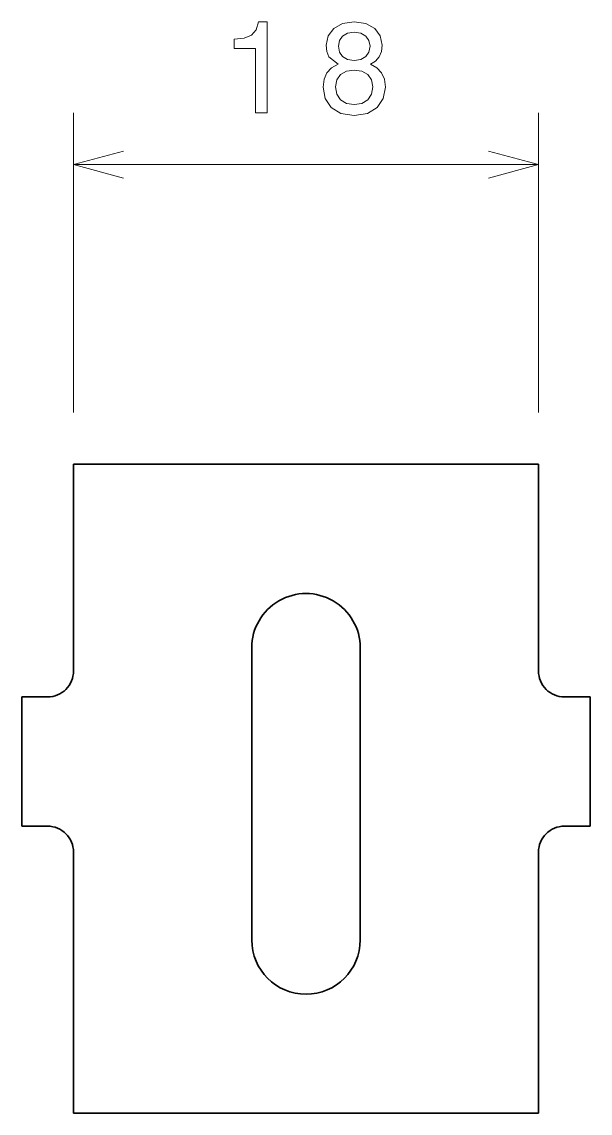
# Model space of a CAD drawing. Extents: x 89.6 to 111.6, y 132.8 to 175.
import ezdxf

# ---------------------------------------------------------------- set-up
doc = ezdxf.new("R2010")
doc.units = 0

msp = doc.modelspace()

# ---------------------------------------------------------------- linework, layer by layer
at = {"color": 7, "lineweight": 13, "ltscale": 0.289742}
for p, q in [((91.621201, 159.886124), (91.621201, 171.4758)), ((109.621201, 159.886124), (109.621201, 171.4758))]:
    msp.add_line(p, q, dxfattribs=at)
at = {"color": 7, "lineweight": 13, "ltscale": 0.45}
msp.add_line((91.621201, 169.4758), (109.621201, 169.4758), dxfattribs=at)
at = {"color": 7, "lineweight": 35, "ltscale": 0.45}
for p, q in [((91.621201, 157.886124), (109.621201, 157.886124)), ((109.621201, 132.785095), (91.621201, 132.785095))]:
    msp.add_line(p, q, dxfattribs=at)
at = {"color": 7, "lineweight": 35, "ltscale": 0.2}
for p, q in [((91.621201, 149.886124), (91.621201, 157.886124)), ((109.621201, 157.886124), (109.621201, 149.886124))]:
    msp.add_line(p, q, dxfattribs=at)
at = {"color": 7, "lineweight": 35, "ltscale": 0.2825}
for p, q in [((98.521202, 150.786118), (98.521202, 139.486115)), ((102.721199, 139.486115), (102.721199, 150.786118))]:
    msp.add_line(p, q, dxfattribs=at)
at = {"color": 7, "lineweight": 35, "ltscale": 0.125}
for p, q in [((89.621201, 148.886124), (89.621201, 143.886124)), ((111.621201, 143.886124), (111.621201, 148.886124))]:
    msp.add_line(p, q, dxfattribs=at)
at = {"color": 7, "lineweight": 35, "ltscale": 0.025}
for p, q in [((89.621201, 148.886124), (90.621201, 148.886124)), ((110.621201, 148.886124), (111.621201, 148.886124)), ((90.621201, 143.886124), (89.621201, 143.886124)), ((111.621201, 143.886124), (110.621201, 143.886124))]:
    msp.add_line(p, q, dxfattribs=at)
at = {"color": 7, "lineweight": 35, "ltscale": 0.252526}
for p, q in [((91.621201, 132.785095), (91.621201, 142.886124)), ((109.621201, 142.886124), (109.621201, 132.785095))]:
    msp.add_line(p, q, dxfattribs=at)
at = {"color": 7, "lineweight": 13}
for points in [[(98.662415, 171.4758), (99.121346, 171.4758), (99.121346, 175.001007), (98.778404, 175.001007), (98.68763, 174.693375), (98.506073, 174.486603), (98.228691, 174.36557), (97.845406, 174.325226), (97.845406, 173.967148), (98.662415, 173.967148)], [(101.863853, 173.361969), (101.606644, 173.220749), (101.430138, 173.024063), (101.319183, 172.776947), (101.283882, 172.479401), (101.364571, 172.030548), (101.596558, 171.682571), (101.9748, 171.460663), (102.489212, 171.374939), (102.998581, 171.460663), (103.376823, 171.682571), (103.60881, 172.030548), (103.694542, 172.479401), (103.654198, 172.776947), (103.548286, 173.024063), (103.366737, 173.220749), (103.114571, 173.361969), (103.316299, 173.483002), (103.457512, 173.649429), (103.543243, 173.851166), (103.573509, 174.098282), (103.492813, 174.456345), (103.280998, 174.743805), (102.938057, 174.930405), (102.489212, 175.001007), (102.035324, 174.930405), (101.692383, 174.743805), (101.475525, 174.456345), (101.399872, 174.098282), (101.425095, 173.851166), (101.510826, 173.649429)], [(101.878983, 174.057922), (101.919327, 174.279831), (102.040367, 174.451294), (102.23201, 174.557205), (102.489212, 174.597549), (102.741371, 174.557205), (102.933014, 174.451294), (103.054054, 174.279831), (103.099442, 174.057922), (103.054054, 173.830978), (102.933014, 173.65448), (102.741371, 173.538483), (102.489212, 173.503174), (102.23201, 173.543518), (102.040367, 173.65448), (101.919327, 173.830978)], [(101.768028, 172.489487), (101.813423, 172.756775), (101.959671, 172.958511), (102.186615, 173.08963), (102.489212, 173.135025), (102.786766, 173.08963), (103.01371, 172.958511), (103.159958, 172.756775), (103.210396, 172.489487), (103.159958, 172.202026), (103.01371, 171.985168), (102.786766, 171.843948), (102.489212, 171.798569), (102.186615, 171.843948), (101.959671, 171.985168), (101.813423, 172.202026)]]:
    msp.add_lwpolyline(points, close=True, dxfattribs=at)
for points in [[(93.553055, 169.993439), (91.621201, 169.4758), (93.553055, 168.95816)], [(107.689346, 168.95816), (109.621201, 169.4758), (107.689346, 169.993439)]]:
    msp.add_lwpolyline(points, dxfattribs=at)
at = {"color": 7, "lineweight": 35}
for centre, radius, start, end in [((100.621201, 150.786118), 2.1, 0, 180.000005), ((90.621201, 149.886124), 1, 269.999997, 360), ((110.621201, 149.886124), 1, 179.999995, 269.999997), ((90.621201, 142.886124), 1, 0, 90.000003), ((110.621201, 142.886124), 1, 90.000003, 180.000005), ((100.621201, 139.486115), 2.1, 180.000005, 360)]:
    msp.add_arc(centre, radius, start, end, dxfattribs=at)

doc.saveas('drawing.dxf')
